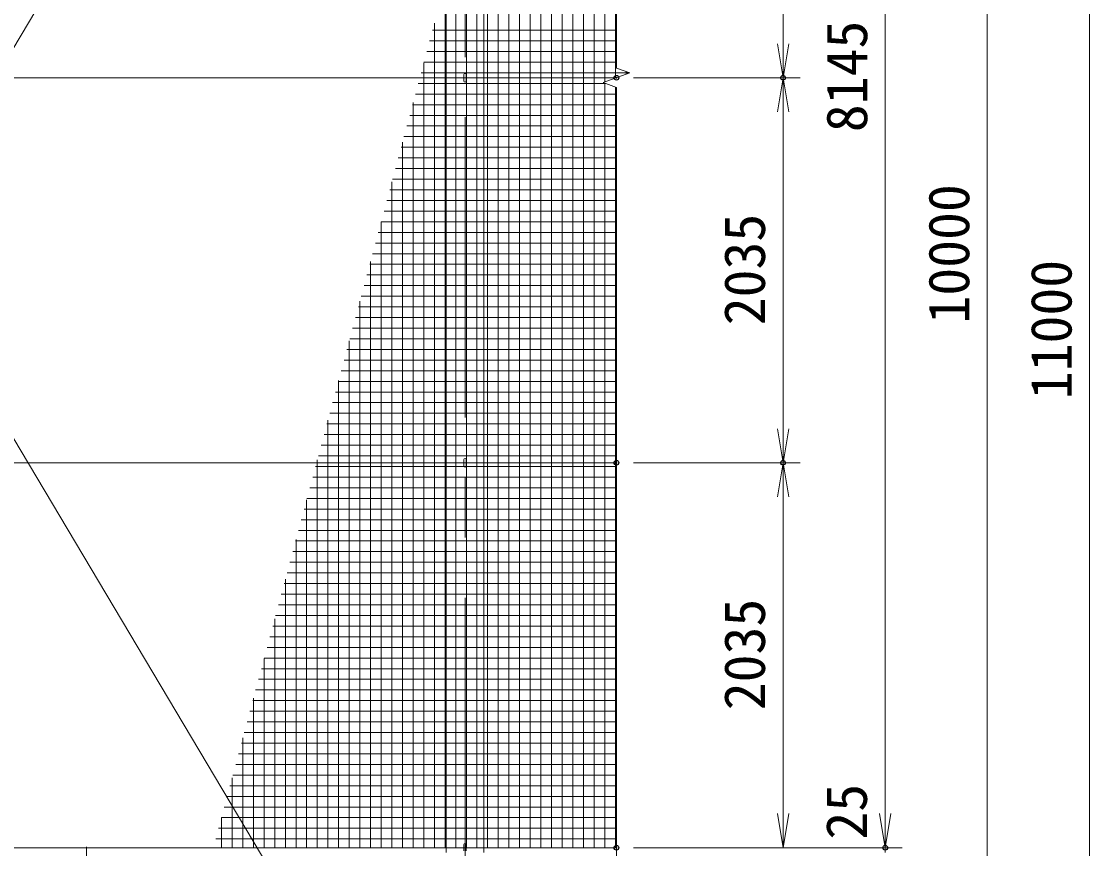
# Model space of a CAD drawing. Units: millimetres at full size. Extents: x -18900 to 18900, y -13365 to 13365.
# Drawn here: x -4320 to 1324, y -804 to 3569 of the extents above; entities that cross this region are included whole.
import ezdxf
from ezdxf.enums import TextEntityAlignment as Align

# ---------------------------------------------------------------- set-up
doc = ezdxf.new("R2010")
doc.units = ezdxf.units.MM
doc.header["$LTSCALE"] = 50
doc.header["$PDMODE"] = 32
doc.header["$PDSIZE"] = 25
doc.linetypes.add('USER1', pattern=[50.8, 31.75, -6.35, 6.35, -6.35])
for name, color, linetype, lineweight in [('0-1_D-STR1', 1, 'Continuous', 18), ('0-2_D-BMK', 2, 'USER1', 13), ('0-3_D-STR3', 3, 'Continuous', 13), ('0-7_D-STR-DIM', 7, 'Continuous', 13), ('0-8_0', 7, 'Continuous', 18), ('0-B_D-STR2', 7, 'Continuous', 13)]:
    doc.layers.add(name, color=color, linetype=linetype, lineweight=lineweight)
doc.layers.add('0-9_Defpoints', color=253, linetype='Continuous')
doc.styles.add('ＭＳ ゴシック', font='')
doc.styles.get('ＭＳ ゴシック').set_extended_font_data('MS Gothic')

# ---------------------------------------------------------------- blocks, each defined once
blk = doc.blocks.new('_Open')
at = {"layer": '0-8_0'}
blk.add_line((-50, 8.33), (0, 0), dxfattribs=at)
blk.add_lwpolyline([(-50, -8.33), (0, 0), (-50, 0)], dxfattribs=at)

msp = doc.modelspace()

# ---------------------------------------------------------------- linework, layer by layer
at = {"layer": '0-1_D-STR1'}
msp.add_line((-1875.58, -823.82), (-1875.58, 7446.18), dxfattribs=at)
msp.add_lwpolyline([(-1875.58, 7446.18), (-2075.58, 7446.18), (-2075.58, -823.82)], dxfattribs=at)
at = {"layer": '0-2_D-BMK'}
for p, q in [((-1975.58, -3604.82), (-1975.58, 7497.18)), ((-3975.58, -793.82), (-3975.58, -2893.82))]:
    msp.add_line(p, q, dxfattribs=at)
at = {"layer": '0-3_D-STR3'}
for p, q in [((-7419.17, 6504.17), (-3012.8, -903.52)), ((-7688.79, -2165.08), (-3958.7, 4105.69)), ((-1981.58, 3288.18), (-1981.58, 3254.18)), ((-1969.58, 3288.18), (-1969.58, 3254.18)), ((-13193.9, 3271.18), (-1175.58, 3271.18)), ((-1981.58, 1253.18), (-1981.58, 1219.18)), ((-1969.58, 1253.18), (-1969.58, 1219.18)), ((-13193.9, 1236.18), (-1175.58, 1236.18)), ((-1981.58, -781.82), (-1981.58, -815.82)), ((-1969.58, -781.82), (-1969.58, -815.82)), ((-13193.9, -798.82), (-1175.58, -798.82))]:
    msp.add_line(p, q, dxfattribs=at)
for centre, start, end in [((-1975.58, 3288.18), 0, 180), ((-1975.58, 3254.18), 180, 0), ((-1975.58, 1253.18), 0, 180), ((-1975.58, 1219.18), 180, 0), ((-1975.58, -781.82), 0, 180)]:
    msp.add_arc(centre, 6, start, end, dxfattribs=at)
at = {"layer": '0-7_D-STR-DIM'}
for p, q in [((-1175.58, 3322.49), (-1175.58, 7518.59)), ((1324.42, 7446.18), (1324.42, -3553.82)), ((244.42, -798.82), (244.42, 7346.18)), ((783.6, 7346.18), (783.6, -2653.82)), ((-295.58, 3271.18), (-295.58, 5306.18)), ((-1246.06, 3245.53), (-1105.11, 3296.83)), ((-1105.11, 3296.83), (-1175.58, 3322.49)), ((-1175.58, 3219.88), (-1246.06, 3245.53)), ((-1175.58, -1657.51), (-1175.58, 3219.88)), ((-1085.58, 3271.18), (-205.58, 3271.18)), ((-1085.58, 3271.18), (-205.58, 3271.18)), ((-295.58, 1236.18), (-295.58, 3271.18)), ((-1085.58, 1236.18), (-205.58, 1236.18)), ((-1085.58, 1236.18), (-205.58, 1236.18)), ((-295.58, -798.82), (-295.58, 1236.18)), ((244.42, -618.82), (244.42, -438.82)), ((-1085.58, -798.82), (334.42, -798.82)), ((-1085.58, -798.82), (-205.58, -798.82)), ((-1085.58, -798.82), (334.42, -798.82)), ((244.42, -823.82), (244.42, -798.82))]:
    msp.add_line(p, q, dxfattribs=at)
at = {"layer": '0-9_Defpoints'}
for p in [(-1175.58, 3271.18), (-295.58, 3271.18), (-1175.58, 1236.18), (-295.58, 1236.18), (-1175.58, -798.82), (244.42, -798.82)]:
    msp.add_point(p, dxfattribs=at)
at = {"layer": '0-B_D-STR2'}
for p, q in [((-1181.25, 3269.12), (-1181.25, 7128.75)), ((-1237.5, 3248.65), (-1237.5, 6918.82)), ((-1293.75, -798.82), (-1293.75, 6708.89)), ((-1350, -798.82), (-1350, 6498.96)), ((-1406.25, -798.82), (-1406.25, 6289.04)), ((-1462.5, -798.82), (-1462.5, 6079.11)), ((-1518.75, -798.82), (-1518.75, 5869.18)), ((-1575, -798.82), (-1575, 5659.25)), ((-1631.25, -798.82), (-1631.25, 5449.32)), ((-1687.5, -798.82), (-1687.5, 5239.4)), ((-1743.75, -798.82), (-1743.75, 5029.47)), ((-1800, -798.82), (-1800, 4819.54)), ((-1856.25, -798.82), (-1856.25, 4609.61)), ((-1912.5, -798.82), (-1912.5, 4399.69)), ((-1968.75, -798.82), (-1968.75, 4189.76)), ((-2025, -798.82), (-2025, 3979.83)), ((-2081.25, -798.82), (-2081.25, 3769.9)), ((-2137.5, -798.82), (-2137.5, 3559.97)), ((-2147.54, 3522.5), (-1175.58, 3522.5)), ((-2162.61, 3466.25), (-1175.58, 3466.25)), ((-2177.69, 3410), (-1175.58, 3410)), ((-2193.75, -798.82), (-2193.75, 3350.05)), ((-2192.76, 3353.75), (-1175.58, 3353.75)), ((-2207.83, 3297.5), (-1106.94, 3297.5)), ((-1125, 3289.59), (-1125, 3304.07)), ((-2222.9, 3241.25), (-1234.3, 3241.25)), ((-1237.5, -798.82), (-1237.5, 3242.41)), ((-1181.25, -798.82), (-1181.25, 3221.94)), ((-2237.98, 3185), (-1175.58, 3185)), ((-2253.05, 3128.75), (-1175.58, 3128.75)), ((-2250, -798.82), (-2250, 3140.12)), ((-2268.12, 3072.5), (-1175.58, 3072.5)), ((-2283.19, 3016.25), (-1175.58, 3016.25)), ((-2298.26, 2960), (-1175.58, 2960)), ((-2313.34, 2903.75), (-1175.58, 2903.75)), ((-2306.25, -798.82), (-2306.25, 2930.19)), ((-2328.41, 2847.5), (-1175.58, 2847.5)), ((-2343.48, 2791.25), (-1175.58, 2791.25)), ((-2362.5, -798.82), (-2362.5, 2720.26)), ((-2358.55, 2735), (-1175.58, 2735)), ((-2373.62, 2678.75), (-1175.58, 2678.75)), ((-2388.7, 2622.5), (-1175.58, 2622.5)), ((-2403.77, 2566.25), (-1175.58, 2566.25)), ((-2418.84, 2510), (-1175.58, 2510)), ((-2418.75, -798.82), (-2418.75, 2510.33)), ((-2433.91, 2453.75), (-1175.58, 2453.75)), ((-2448.99, 2397.5), (-1175.58, 2397.5)), ((-2464.06, 2341.25), (-1175.58, 2341.25)), ((-2479.13, 2285), (-1175.58, 2285)), ((-2475, -798.82), (-2475, 2300.41)), ((-2494.2, 2228.75), (-1175.58, 2228.75)), ((-2509.27, 2172.5), (-1175.58, 2172.5)), ((-2531.25, -798.82), (-2531.25, 2090.48)), ((-2524.35, 2116.25), (-1175.58, 2116.25)), ((-2539.42, 2060), (-1175.58, 2060)), ((-2554.49, 2003.75), (-1175.58, 2003.75)), ((-2569.56, 1947.5), (-1175.58, 1947.5)), ((-2587.5, -798.82), (-2587.5, 1880.55)), ((-2584.63, 1891.25), (-1175.58, 1891.25)), ((-2599.71, 1835), (-1175.58, 1835)), ((-2614.78, 1778.75), (-1175.58, 1778.75)), ((-2629.85, 1722.5), (-1175.58, 1722.5)), ((-2644.92, 1666.25), (-1175.58, 1666.25)), ((-2643.75, -798.82), (-2643.75, 1670.62)), ((-2660, 1610), (-1175.58, 1610)), ((-2675.07, 1553.75), (-1175.58, 1553.75)), ((-2690.14, 1497.5), (-1175.58, 1497.5)), ((-2705.21, 1441.25), (-1175.58, 1441.25)), ((-2700, -798.82), (-2700, 1460.7)), ((-2720.28, 1385), (-1175.58, 1385)), ((-2735.36, 1328.75), (-1175.58, 1328.75)), ((-2756.25, -798.82), (-2756.25, 1250.77)), ((-2750.43, 1272.5), (-1175.58, 1272.5)), ((-2765.5, 1216.25), (-1175.58, 1216.25)), ((-2780.57, 1160), (-1175.58, 1160)), ((-2795.64, 1103.75), (-1175.58, 1103.75)), ((-2812.5, -798.82), (-2812.5, 1040.84)), ((-2810.72, 1047.5), (-1175.58, 1047.5)), ((-2825.79, 991.25), (-1175.58, 991.25)), ((-2840.86, 935), (-1175.58, 935)), ((-2855.93, 878.75), (-1175.58, 878.75)), ((-2871.01, 822.5), (-1175.58, 822.5)), ((-2868.75, -798.82), (-2868.75, 830.91)), ((-2886.08, 766.25), (-1175.58, 766.25)), ((-2901.15, 710), (-1175.58, 710)), ((-2925, -798.82), (-2925, 620.98)), ((-2916.22, 653.75), (-1175.58, 653.75)), ((-2931.29, 597.5), (-1175.58, 597.5)), ((-2946.37, 541.25), (-1175.58, 541.25)), ((-2961.44, 485), (-1175.58, 485)), ((-2981.25, -798.82), (-2981.25, 411.06)), ((-2976.51, 428.75), (-1175.58, 428.75)), ((-2991.58, 372.5), (-1175.58, 372.5)), ((-3006.65, 316.25), (-1175.58, 316.25)), ((-3021.73, 260), (-1175.58, 260)), ((-3037.5, -798.82), (-3037.5, 201.13)), ((-3036.8, 203.75), (-1175.58, 203.75)), ((-3051.87, 147.5), (-1175.58, 147.5)), ((-3066.94, 91.25), (-1175.58, 91.25)), ((-3082.02, 35), (-1175.58, 35)), ((-3097.09, -21.25), (-1175.58, -21.25)), ((-3093.75, -798.82), (-3093.75, -8.8)), ((-3112.16, -77.5), (-1175.58, -77.5)), ((-3127.23, -133.75), (-1175.58, -133.75)), ((-3150, -798.82), (-3150, -218.73)), ((-3142.3, -190), (-1175.58, -190)), ((-3157.38, -246.25), (-1175.58, -246.25)), ((-3172.45, -302.5), (-1175.58, -302.5)), ((-3187.52, -358.75), (-1175.58, -358.75)), ((-3206.25, -798.82), (-3206.25, -428.66)), ((-3202.59, -415), (-1175.58, -415)), ((-3217.66, -471.25), (-1175.58, -471.25)), ((-3232.74, -527.5), (-1175.58, -527.5)), ((-3247.81, -583.75), (-1175.58, -583.75)), ((-3262.88, -640), (-1175.58, -640)), ((-3262.5, -798.82), (-3262.5, -638.58)), ((-3277.95, -696.25), (-1175.58, -696.25)), ((-3293.03, -752.5), (-1175.58, -752.5))]:
    msp.add_line(p, q, dxfattribs=at)

# ---------------------------------------------------------------- block references
at = {"layer": '0-7_D-STR-DIM', "xscale": 3.6, "yscale": 3.6}
for p, rotation in [((-295.58, 3271.18), 270), ((-295.58, 3271.18), 90), ((-295.58, 1236.18), 270), ((-295.58, 1236.18), 90), ((-295.58, -798.82), 270), ((244.42, -798.82), 270), ((244.42, -798.82), 270)]:
    msp.add_blockref('_Open', p, dxfattribs=dict(at, rotation=rotation))

# ---------------------------------------------------------------- texts
at = {"layer": '0-7_D-STR-DIM', "style": 'ＭＳ ゴシック'}
for s, p in [('8145', (214.05, 2983.46)), ('10000', (753.23, 1971.89)), ('2035', (-325.95, 1962.87)), ('11000', (1294.05, 1571.89)), ('2035', (-325.95, -72.13)), ('25', (212.65, -755.84))]:
    msp.add_text(s, height=216.6, rotation=90, dxfattribs=at).set_placement(p, align=Align.BOTTOM_LEFT)

doc.saveas('drawing.dxf')
